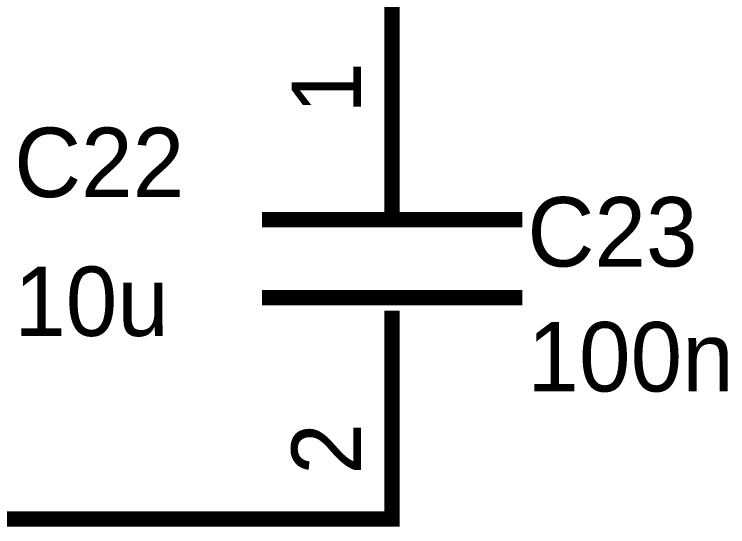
# Model space of a CAD drawing. Header units: inches. Extents: x 0 to 9.5, y -0.01 to 7.51.
# Drawn here: x 8.009 to 8.557, y 5.894 to 6.287 of the extents above; entities that cross this region are included whole.
import ezdxf

# ---------------------------------------------------------------- set-up
doc = ezdxf.new("R2010")
doc.units = ezdxf.units.IN
doc.header["$MEASUREMENT"] = 0
doc.layers.add('Sheet', color=255, linetype='Continuous')

msp = doc.modelspace()

# ---------------------------------------------------------------- linework, layer by layer
at = {"layer": 'Sheet'}
for points in [[(7.09971, 6.49991, 0.0118, 0.0118, 0), (7.89914, 6.49991, 0.0118, 0.0118, 0), (8.19934, 6.49991, 0.0118, 0.0118, 0), (8.29919, 6.49991, 0.0118, 0.0118, 0), (8.29919, 6.19962, 0.0118, 0.0118, 0)], [(8.29919, 6.12971, 0.0118, 0.0118, 0), (8.29919, 6.19962, 0.0118, 0.0118, 0)], [(8.29919, 6.12971, 0.0118, 0.0118, 0), (8.29919, 6.15967, 0.0118, 0.0118, 0)], [(8.39903, 6.12971, 0.0118, 0.0118, 0), (8.19934, 6.12971, 0.0118, 0.0118, 0)], [(8.39903, 6.06978, 0.0118, 0.0118, 0), (8.19934, 6.06978, 0.0118, 0.0118, 0)], [(8.29919, 6.05979, 0.0118, 0.0118, 0), (8.29919, 5.99987, 0.0118, 0.0118, 0)], [(8.29919, 6.05979, 0.0118, 0.0118, 0), (8.29919, 6.0498, 0.0118, 0.0118, 0)], [(8.29919, 5.99987, 0.0118, 0.0118, 0), (8.29919, 5.89999, 0.0118, 0.0118, 0), (7.89914, 5.89999, 0.0118, 0.0118, 0), (7.2994, 5.89999, 0.0118, 0.0118, 0)]]:
    msp.add_lwpolyline(points, format="xyseb", dxfattribs=at)

# ---------------------------------------------------------------- texts
for s, p in [('1', (8.27522, 6.21094)), ('2', (8.27522, 5.93395))]:
    msp.add_text(s, height=0.05327, rotation=90, dxfattribs=at).set_placement(p)
for s, p in [('C22', (8.00897, 6.14702)), ('C23', (8.40303, 6.09375)), ('10u', (8.00897, 6.04048)), ('100n', (8.40303, 5.99787))]:
    msp.add_text(s, height=0.053267, dxfattribs=at).set_placement(p)

doc.saveas('drawing.dxf')
